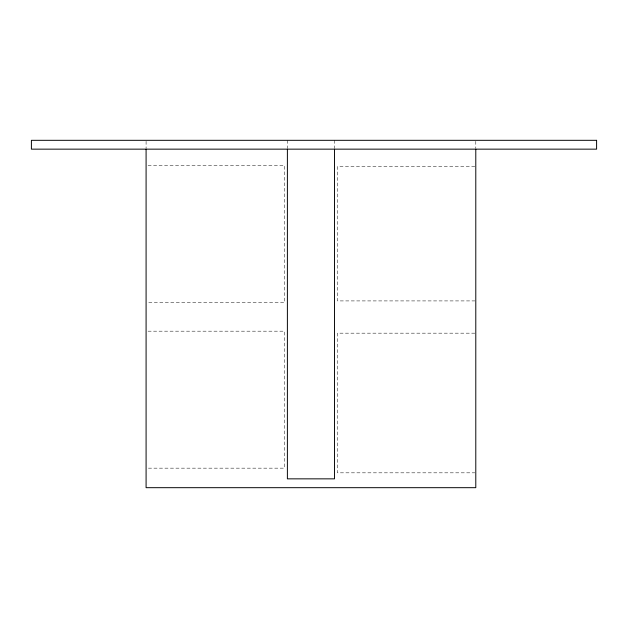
<?xml version="1.0" encoding="UTF-8"?>
<svg xmlns="http://www.w3.org/2000/svg" width="628" height="628" viewBox="0 0 628 628"><rect width="100%" height="100%" fill="white"/><g stroke="black" fill="none" stroke-linecap="round" stroke-linejoin="round"><path stroke-width="0.47" stroke-dasharray="3.14 2.35" d="M148.051 165.407L284.445 165.407L284.445 302.735L148.051 302.735M474.807 166.569L337.432 166.569L337.432 300.914L474.807 300.914M148.051 331.176L284.445 331.176L284.445 468.158L148.051 468.158M474.807 333.17L337.432 333.17L337.432 472.829L474.807 472.829M475.789 141.3L475.789 148.169M334.489 140.319L334.489 148.169M287.389 140.319L287.389 148.169M146.089 141.3L146.089 148.169"/><path stroke-width="0.94" d="M475.789 149.15L475.789 487.681L146.089 487.681L146.089 149.15M334.489 149.15L334.489 478.85L287.389 478.85L287.389 149.15M596.6 140.319L31.4 140.319L31.4 149.15L596.6 149.15L596.6 140.319"/></g></svg>
